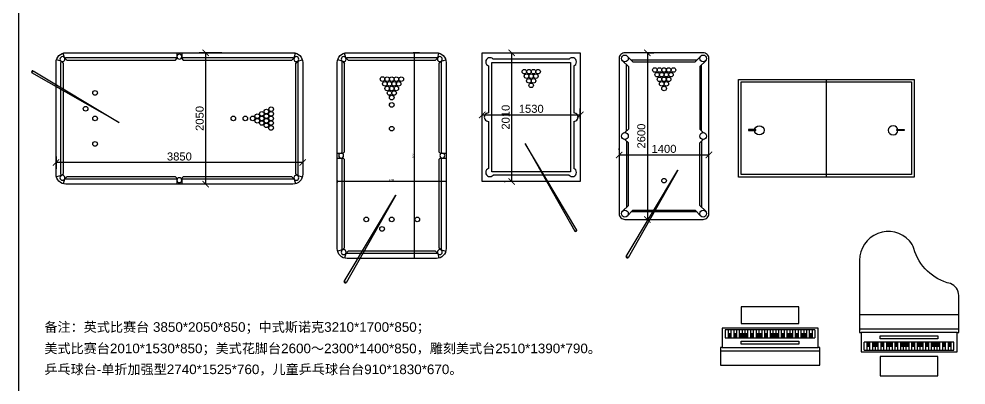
# Model space of a CAD drawing. Header units: millimetres. Extents: x 14385 to 129787, y 107826 to 186798.
# Drawn here: x 18573 to 33358, y 140097 to 145810 of the extents above; entities that cross this region are included whole.
import ezdxf

# ---------------------------------------------------------------- set-up
doc = ezdxf.new("R2010")
doc.units = ezdxf.units.MM
doc.header["$LTSCALE"] = 1000
doc.header["$PDMODE"] = 35
for name, color, linetype in [('AR-DIM-1', 12, 'Continuous'), ('FF-FURN', 51, 'Continuous'), ('TEXT', 50, 'Continuous')]:
    doc.layers.add(name, color=color, linetype=linetype)
doc.styles.add('ar', font='arial.ttf')
doc.dimstyles.new('1-10', dxfattribs={"dimscale": 10, "dimtxt": 2.5, "dimasz": 0.08, "dimexe": 2, "dimexo": 2.5, "dimgap": 0.6, "dimtad": 1, "dimdec": 0, "dimrnd": 0.005, "dimzin": 0, "dimdsep": 46, "dimtxsty": 'ar', "dimblk": 'HBA_Dimension_Tick', "dimcen": 0.125, "dimclrd": 44, "dimclre": 44, "dimclrt": 50, "dimadec": 0, "dimazin": 0, "dimtfac": 1, "dimtdec": 0, "dimtix": 1, "dimtmove": 1, "dimatfit": 3, "dimldrblk": 'HBA_Leader_Dot', "dimfxl": 0, "dimtvp": 1, "dimtolj": 1, "dimtzin": 0, "dimarcsym": 0})
doc.dimstyles.new('1-50', dxfattribs={"dimscale": 50, "dimtxt": 2.5, "dimasz": 2, "dimexe": 2, "dimexo": 2.5, "dimgap": 0.6, "dimtad": 1, "dimdec": 0, "dimrnd": 0.005, "dimzin": 0, "dimdsep": 46, "dimtxsty": 'ar', "dimblk": 'ARCHTICK', "dimcen": 0.125, "dimclrd": 44, "dimclre": 44, "dimclrt": 50, "dimadec": 0, "dimazin": 0, "dimtfac": 1, "dimtdec": 0, "dimtix": 1, "dimtmove": 1, "dimatfit": 3, "dimldrblk": 'DOT', "dimfxl": 0, "dimtvp": 1, "dimtolj": 1, "dimtzin": 0, "dimarcsym": 0})

# ---------------------------------------------------------------- blocks, each defined once
blk = doc.blocks.new('A$C382B1C0A')
at = {"color": 0, "linetype": 'Continuous'}
blk.add_line((1370, 1525), (1370, 0), dxfattribs=at)
blk.add_lwpolyline([(3, 1525), (2743, 1525), (2743, 0), (3, 0)], close=True, dxfattribs=at)
at = {"color": 8}
blk.add_lwpolyline([(43, 1485), (2703, 1485), (2703, 40), (43, 40)], close=True, dxfattribs=at)
at = {"color": 8, "linetype": 'Continuous'}
for points in [[(272, 784), (158, 784), (158, 799), (272, 799)], [(2474, 784), (2588, 784), (2588, 799), (2474, 799)]]:
    blk.add_lwpolyline(points, close=True, dxfattribs=at)
at = {"color": 8, "linetype": 'Continuous', "extrusion": (0, 0, -1)}
blk.add_ellipse((329, 794), major_axis=(-75.7, 0), ratio=0.937276, dxfattribs=at)
at = {"color": 8, "linetype": 'Continuous'}
blk.add_ellipse((2417, 794), major_axis=(75.7, 0), ratio=0.937276, dxfattribs=at)
blk = doc.blocks.new('A$C59FA2CD8')
at = {"color": 8}
for p, q in [((-421, 892), (-495, 912)), ((-421, 892), (-386, 857)), ((-367, 946), (-387, 1020)), ((-367, 946), (-332, 911)), ((-332, 911), (1364, 911)), ((1364, 911), (1387, 933)), ((1387, 1025), (1387, 933)), ((1463, 1025), (1463, 933)), ((1463, 933), (1486, 911)), ((1486, 911), (3182, 911)), ((3217, 946), (3182, 911)), ((3217, 946), (3237, 1020)), ((3271, 892), (3236, 857)), ((3271, 892), (3345, 912)), ((-386, -857), (-386, 857)), ((3236, 857), (3236, -857)), ((-421, -892), (-386, -857)), ((3271, -892), (3236, -857)), ((-421, -892), (-495, -912)), ((-367, -946), (-387, -1020)), ((-367, -946), (-332, -911)), ((1364, -911), (-332, -911)), ((1387, -933), (1364, -911)), ((1387, -933), (1387, -1025)), ((1463, -933), (1486, -911)), ((1463, -933), (1463, -1025)), ((3182, -911), (1486, -911)), ((3217, -946), (3182, -911)), ((3217, -946), (3237, -1020)), ((3271, -892), (3345, -912))]:
    blk.add_line(p, q, dxfattribs=at)
at = {"color": 0, "linetype": 'Continuous'}
for p, q in [((-347, 1025), (3197, 1025)), ((-347, 949), (1387, 949)), ((1463, 949), (3197, 949)), ((-500, -872), (-500, 872)), ((-424, -872), (-424, 872)), ((3274, 872), (3274, -893)), ((3350, 872), (3350, -872)), ((1387, -949), (-347, -949)), ((3197, -1025), (-347, -1025)), ((3197, -949), (1463, -949))]:
    blk.add_line(p, q, dxfattribs=at)
at = {"color": 0, "linetype": 'Continuous', "extrusion": (0, 0, -1)}
for centre, major_axis, start_param, end_param in [((-347, 872), (-108, 108), 5.497787, 7.068583), ((-401, 926), (27, 27), -0.785398, 5.497787), ((-347, 872), (54, 54), 3.926991, 4.207028), ((-347, 872), (54, 54), 3.926991, 4.207028), ((-347, 872), (-54, 54), 0.505361, 0.785398), ((-347, 872), (54, 54), -1.065436, -0.785398), ((1425, 964), (27, 27), -0.785398, 5.497787), ((3197, 872), (108, 108), -0.785398, 0.785398), ((3197, 872), (-54, 54), 0.785398, 1.065436), ((3251, 926), (27, 27), -0.785398, 5.497787), ((3197, 872), (-54, 54), 2.076157, 2.356194), ((-347, -872), (108, 108), 2.356194, 3.926991), ((-347, -872), (54, 54), 3.646953, 3.926991), ((-347, -872), (54, 54), 3.646953, 3.926991), ((3197, -872), (-108, 108), 2.356194, 3.926991), ((3197, -872), (54, 54), 0.785398, 1.065436), ((-401, -926), (27, 27), -0.785398, 5.497787), ((-347, -872), (-54, 54), 3.926991, 4.207028), ((-347, -872), (-54, 54), 3.926991, 4.207028), ((1425, -964), (27, 27), -0.785398, 5.497787), ((3197, -872), (54, 54), 2.076157, 2.356194), ((3251, -926), (27, 27), -0.785398, 5.497787)]:
    blk.add_ellipse(centre, major_axis=major_axis, ratio=1, start_param=start_param, end_param=end_param, dxfattribs=at)
at = {"layer": 'FF-FURN', "color": 9, "linetype": 'ByBlock'}
for p, q in [((-879, 712), (-860, 743)), ((-860, 743), (487, -65)), ((487, -65), (-879, 712))]:
    blk.add_line(p, q, dxfattribs=at)
for centre in [(109, 398), (-39, 151), (2857, 144), (109, 0), (2267, 0), (2454, 0), (2569, 0), (2640, 36), (2711, 71), (2711, 0), (2783, 107), (2783, 36), (2856, 71), (2856, 0), (2640, -36), (2711, -71), (2783, -36), (2783, -107), (2856, -71), (2856, -148), (109, -398)]:
    blk.add_circle(centre, 35.7, dxfattribs=at)
blk.add_arc((-861, 723), 20.5, 88.446, 209.6259, dxfattribs=at)
blk = doc.blocks.new('B151')
at = {"color": 8, "linetype": 'ByBlock'}
for p, q in [((248, -360), (-1152, -360)), ((-1152, -360), (-1152, -485)), ((-1108, -360), (-1108, -485)), ((-1064, -360), (-1064, -485)), ((-1020, -360), (-1020, -485)), ((-977, -360), (-977, -485)), ((-933, -360), (-933, -485)), ((-889, -360), (-889, -485)), ((-845, -360), (-845, -485)), ((-802, -360), (-802, -485)), ((-758, -360), (-758, -485)), ((-714, -360), (-714, -485)), ((-670, -360), (-670, -485)), ((-627, -360), (-627, -485)), ((-583, -360), (-583, -485)), ((-539, -360), (-539, -485)), ((-495, -360), (-495, -485)), ((-452, -360), (-452, -485)), ((-408, -360), (-408, -485)), ((-364, -360), (-364, -485)), ((-320, -360), (-320, -485)), ((-277, -360), (-277, -485)), ((-233, -360), (-233, -485)), ((-189, -360), (-189, -485)), ((-145, -360), (-145, -485)), ((-102, -360), (-102, -485)), ((-58, -360), (-58, -485)), ((-14, -360), (-14, -485)), ((30, -360), (30, -485)), ((73, -360), (73, -485)), ((117, -360), (117, -485)), ((161, -360), (161, -485)), ((205, -360), (205, -485)), ((248, -360), (248, -485)), ((-1152, -485), (248, -485)), ((-902, -535), (-2, -535)), ((-902, -585), (-902, -535)), ((-2, -585), (-902, -585)), ((-2, -535), (-2, -585))]:
    blk.add_line(p, q, dxfattribs=at)
at = {"linetype": 'ByBlock'}
for p, q in [((-1227, -685), (323, -685)), ((-1202, -635), (298, -635))]:
    blk.add_line(p, q, dxfattribs=at)
at = {"color": 0, "linetype": 'ByBlock'}
blk.add_lwpolyline([(-2, 2), (-902, 2), (-902, -260), (-2, -260)], close=True, dxfattribs=at)
blk.add_lwpolyline([(323, -635), (298, -635), (298, -335), (-1202, -335), (-1202, -635), (-1227, -635), (-1227, -910), (323, -910), (323, -635)], dxfattribs=at)
at = {"color": 252, "linetype": 'ByBlock', "const_width": 37.5}
for points in [[(-1089, -485), (-1089, -410)], [(-1002, -485), (-1002, -410)], [(-914, -485), (-914, -410)], [(-870, -485), (-870, -410)], [(-820, -485), (-820, -410)], [(-739, -485), (-739, -410)], [(-652, -485), (-652, -410)], [(-602, -485), (-602, -410)], [(-514, -485), (-514, -410)], [(-433, -485), (-433, -410)], [(-389, -485), (-389, -410)], [(-345, -485), (-345, -410)], [(-252, -485), (-252, -410)], [(-170, -485), (-170, -410)], [(-120, -485), (-120, -410)], [(-33, -485), (-33, -410)], [(48, -485), (48, -410)], [(98, -485), (98, -410)], [(180, -485), (180, -410)]]:
    blk.add_lwpolyline(points, dxfattribs=at)
blk = doc.blocks.new('A$C65B663EA')
at = {"color": 0, "linetype": 'ByBlock'}
for p, q in [((1300, 1550), (1300, 0)), ((1525, 1550), (1525, 0)), ((1575, 1525), (1575, 25))]:
    blk.add_line(p, q, dxfattribs=at)
at = {"color": 8, "linetype": 'ByBlock'}
for p, q in [((1850, 1475), (1725, 1475)), ((1725, 1475), (1725, 75)), ((1850, 1431), (1725, 1431)), ((1850, 1388), (1725, 1388)), ((1850, 1344), (1725, 1344)), ((1850, 75), (1850, 1475)), ((1625, 325), (1625, 1225)), ((1625, 1225), (1675, 1225)), ((1675, 1225), (1675, 325)), ((1850, 1300), (1725, 1300)), ((1850, 1256), (1725, 1256)), ((1850, 1213), (1725, 1213)), ((1850, 1169), (1725, 1169)), ((1850, 1125), (1725, 1125)), ((1850, 1081), (1725, 1081)), ((1850, 1038), (1725, 1038)), ((1850, 994), (1725, 994)), ((1850, 950), (1725, 950)), ((1850, 906), (1725, 906)), ((1850, 863), (1725, 863)), ((1850, 819), (1725, 819)), ((1850, 775), (1725, 775)), ((1850, 731), (1725, 731)), ((1850, 688), (1725, 688)), ((1850, 644), (1725, 644)), ((1850, 600), (1725, 600)), ((1850, 556), (1725, 556)), ((1850, 513), (1725, 513)), ((1850, 469), (1725, 469)), ((1675, 325), (1625, 325)), ((1850, 425), (1725, 425)), ((1850, 381), (1725, 381)), ((1850, 338), (1725, 338)), ((1850, 294), (1725, 294)), ((1850, 250), (1725, 250)), ((1850, 206), (1725, 206)), ((1850, 163), (1725, 163)), ((1850, 119), (1725, 119)), ((1850, 75), (1725, 75))]:
    blk.add_line(p, q, dxfattribs=at)
at = {"color": 0, "linetype": 'ByBlock'}
blk.add_lwpolyline([(1575, 1550), (1000, 1550, 0.314197), (812, 1419, -0.271105), (266, 849, 0.11678), (145, 781, 0.683735), (450, 0), (1575, 0), (1575, 25), (1875, 25), (1875, 1525), (1575, 1525), (1575, 1550)], format="xyb", dxfattribs=at)
at = {"color": 252, "linetype": 'ByBlock', "const_width": 37.5}
for points in [[(1725, 1413), (1800, 1413)], [(1725, 1325), (1800, 1325)], [(1725, 1238), (1800, 1238)], [(1725, 1194), (1800, 1194)], [(1725, 1144), (1800, 1144)], [(1725, 1063), (1800, 1063)], [(1725, 975), (1800, 975)], [(1725, 925), (1800, 925)], [(1725, 838), (1800, 838)], [(1725, 756), (1800, 756)], [(1725, 713), (1800, 713)], [(1725, 669), (1800, 669)], [(1725, 575), (1800, 575)], [(1725, 494), (1800, 494)], [(1725, 444), (1800, 444)], [(1725, 356), (1800, 356)], [(1725, 275), (1800, 275)], [(1725, 225), (1800, 225)], [(1725, 144), (1800, 144)]]:
    blk.add_lwpolyline(points, dxfattribs=at)
at = {"color": 0, "linetype": 'ByBlock'}
blk.add_lwpolyline([(2252, 325), (2252, 1225), (1950, 1225), (1950, 325)], close=True, dxfattribs=at)
blk = doc.blocks.new('做成ACAD TuKuai0400')
at = {"layer": 'FF-FURN', "color": 9, "linetype": 'ByBlock'}
for p, q in [((838, 916), (2205, 138)), ((2187, 107), (838, 916)), ((2205, 138), (2187, 107))]:
    blk.add_line(p, q, dxfattribs=at)
at = {"layer": 'FF-FURN', "color": 51, "linetype": 'Continuous'}
blk.add_lwpolyline([(-909, 0), (1515, 0, 0.414214), (1605, 89), (1605, 1312, 0.414214), (1515, 1401), (-909, 1401, 0.414214), (-998, 1312), (-998, 89, 0.414214), (-909, 0, -0.999995)], format="xyb", dxfattribs=at)
for points in [[(-872, 1352), (-783, 1258), (196, 1258), (250, 1312)], [(1479, 1352), (1390, 1258), (411, 1258), (357, 1312)], [(-946, 127), (-855, 215), (-855, 1187), (-946, 1274)], [(-882, 1212), (-882, 189)], [(223, 1285), (-809, 1285)], [(384, 1285), (1416, 1285)], [(1553, 127), (1462, 215), (1462, 1187), (1553, 1274)], [(1489, 1212), (1489, 189)], [(-872, 50), (-783, 143), (196, 143), (250, 89)], [(223, 116), (-809, 116)], [(1479, 50), (1390, 143), (411, 143), (357, 89)], [(384, 116), (1416, 116)]]:
    blk.add_lwpolyline(points, dxfattribs=at)
at = {"layer": 'FF-FURN', "color": 57, "linetype": 'ByBlock'}
for centre in [(-909, 1312), (303, 1312), (1515, 1312), (-909, 89), (303, 89), (1515, 89)]:
    blk.add_circle(centre, 53.6, dxfattribs=at)
at = {"layer": 'FF-FURN', "color": 9, "linetype": 'ByBlock'}
for centre in [(-728, 849), (-728, 772), (-655, 808), (-655, 736), (-583, 772), (-512, 736), (-728, 701), (-728, 629), (-655, 665), (-655, 593), (-583, 701), (-583, 629), (-512, 665), (-440, 701), (1000, 701), (-729, 556)]:
    blk.add_circle(centre, 35.8, dxfattribs=at)
blk.add_arc((2187, 128), 20.5, 268.446, 29.6259, dxfattribs=at)
blk = doc.blocks.new('做成ACAD TuKuai0084')
at = {"layer": 'FF-FURN', "color": 9, "linetype": 'ByBlock'}
for p, q in [((1762, -83), (413, -892)), ((413, -892), (1780, -113)), ((1780, -113), (1762, -83))]:
    blk.add_line(p, q, dxfattribs=at)
at = {"layer": 'FF-FURN', "color": 51, "linetype": 'Continuous'}
blk.add_lwpolyline([(-1005, -32), (1005, -32), (1005, -1562), (-1005, -1562)], close=True, dxfattribs=at)
for points in [[(-800, -132), (-66, -132)], [(66, -132), (800, -132)], [(-905, -205), (-905, -1388)], [(905, -205), (905, -1388)], [(-800, -1461), (-66, -1461)], [(66, -1461), (800, -1461)]]:
    blk.add_lwpolyline(points, dxfattribs=at)
at = {"layer": 'FF-FURN', "color": 9, "linetype": 'Continuous'}
blk.add_lwpolyline([(-855, -182), (855, -182), (855, -1412), (-855, -1412)], close=True, dxfattribs=at)
at = {"layer": 'FF-FURN', "color": 9, "linetype": 'ByBlock'}
for centre in [(-710, -689), (-710, -761), (-639, -725), (-567, -761), (-710, -832), (-710, -904), (-639, -797), (-639, -868), (-567, -832), (-496, -797)]:
    blk.add_circle(centre, 35.8, dxfattribs=at)
at = {"layer": 'FF-FURN', "color": 51, "linetype": 'Continuous'}
for centre, start, end in [((-862, -155), 20.1649, 229.4151), ((0, -130), 358.7367, 181.2473), ((862, -155), 310.5849, 159.8351), ((-862, -1439), 130.5849, 339.8351), ((0, -1463), 178.7527, 1.2633), ((862, -1439), 200.1649, 49.4151)]:
    blk.add_arc(centre, 66.2, start, end, dxfattribs=at)
at = {"layer": 'FF-FURN', "color": 9, "linetype": 'ByBlock'}
blk.add_arc((1762, -103), 20.5, 330.3741, 91.554, dxfattribs=at)
blk = doc.blocks.new('_ArchTick')
at = {"color": 0, "linetype": 'ByBlock', "const_width": 0.15}
blk.add_lwpolyline([(-0.5, -0.5), (0.5, 0.5)], dxfattribs=at)
blk = doc.blocks.new('*D562')
at = {"layer": 'AR-DIM-1', "color": 44, "lineweight": -2}
for p, q in [((21743, 145282), (21389, 145282)), ((21489, 143232), (21489, 145282)), ((21743, 143232), (21389, 143232))]:
    blk.add_line(p, q, dxfattribs=at)
at = {"layer": 'DEFPOINTS', "color": 0}
for p in [(21489, 145282), (21868, 145282), (21868, 143232)]:
    blk.add_point(p, dxfattribs=at)
at = {"layer": 'AR-DIM-1', "color": 44, "lineweight": -2, "xscale": 100, "yscale": 100, "zscale": 100}
for p, rotation in [((21489, 145282), 90), ((21489, 143232), 270)]:
    blk.add_blockref('_ArchTick', p, dxfattribs=dict(at, rotation=rotation))
at = {"layer": 'AR-DIM-1', "color": 50, "insert": (21395, 144257), "char_height": 125, "attachment_point": 5, "rotation": 90, "style": 'ar'}
blk.add_mtext('\\A1;2050', dxfattribs=at)
blk = doc.blocks.new('_Dot')
at = {"color": 0, "linetype": 'ByBlock', "lineweight": -2}
blk.add_line((-0.5, 0), (-1, 0), dxfattribs=at)
at = {"color": 0, "linetype": 'ByBlock', "const_width": 0.5}
blk.add_lwpolyline([(-0.25, 0, 1), (0.25, 0, 1)], format="xyb", close=True, dxfattribs=at)
blk = doc.blocks.new('*D563')
at = {"layer": 'AR-DIM-1', "color": 44, "lineweight": -2}
for p, q in [((19153, 143664), (19153, 143469)), ((23003, 143569), (19153, 143569)), ((23003, 143664), (23003, 143469))]:
    blk.add_line(p, q, dxfattribs=at)
at = {"layer": 'DEFPOINTS', "color": 0}
for p in [(19153, 143789), (23003, 143789), (19153, 143569)]:
    blk.add_point(p, dxfattribs=at)
at = {"layer": 'AR-DIM-1', "color": 44, "lineweight": -2, "xscale": 100, "yscale": 100, "zscale": 100, "rotation": 180}
blk.add_blockref('_ArchTick', (19153, 143569), dxfattribs=at)
at = {"layer": 'AR-DIM-1', "color": 44, "lineweight": -2, "xscale": 100, "yscale": 100, "zscale": 100}
blk.add_blockref('_ArchTick', (23003, 143569), dxfattribs=at)
at = {"layer": 'AR-DIM-1', "color": 50, "insert": (21078, 143663), "char_height": 125, "attachment_point": 5, "style": 'ar'}
blk.add_mtext('\\A1;3850', dxfattribs=at)
blk = doc.blocks.new('*D564')
at = {"layer": 'AR-DIM-1', "color": 44, "lineweight": -2}
for p, q in [((25805, 144254), (25805, 144413)), ((25805, 144313), (27335, 144313)), ((27335, 144254), (27335, 144413))]:
    blk.add_line(p, q, dxfattribs=at)
at = {"layer": 'DEFPOINTS', "color": 0}
for p in [(27335, 144313), (25805, 144129), (27335, 144129)]:
    blk.add_point(p, dxfattribs=at)
at = {"layer": 'AR-DIM-1', "color": 44, "lineweight": -2, "xscale": 100, "yscale": 100, "zscale": 100, "rotation": 180}
blk.add_blockref('_ArchTick', (25805, 144313), dxfattribs=at)
at = {"layer": 'AR-DIM-1', "color": 44, "lineweight": -2, "xscale": 100, "yscale": 100, "zscale": 100}
blk.add_blockref('_ArchTick', (27335, 144313), dxfattribs=at)
at = {"layer": 'AR-DIM-1', "color": 50, "insert": (26570, 144407), "char_height": 125, "attachment_point": 5, "style": 'ar'}
blk.add_mtext('\\A1;1530', dxfattribs=at)
blk = doc.blocks.new('*D565')
at = {"layer": 'AR-DIM-1', "color": 44, "lineweight": -2}
for p, q in [((26148, 145282), (26165, 145282)), ((26265, 143272), (26265, 145282)), ((26148, 143272), (26165, 143272))]:
    blk.add_line(p, q, dxfattribs=at)
at = {"layer": 'DEFPOINTS', "color": 0}
for p in [(26265, 145282), (26273, 145282), (26273, 143272)]:
    blk.add_point(p, dxfattribs=at)
at = {"layer": 'AR-DIM-1', "color": 44, "lineweight": -2, "xscale": 100, "yscale": 100, "zscale": 100}
for p, rotation in [((26265, 145282), 90), ((26265, 143272), 270)]:
    blk.add_blockref('_ArchTick', p, dxfattribs=dict(at, rotation=rotation))
at = {"layer": 'AR-DIM-1', "color": 50, "insert": (26172, 144277), "char_height": 125, "attachment_point": 5, "rotation": 90, "style": 'ar'}
blk.add_mtext('\\A1;2010', dxfattribs=at)
blk = doc.blocks.new('*D566')
at = {"layer": 'AR-DIM-1', "color": 44, "lineweight": -2}
for p, q in [((27943, 143766), (27943, 143788)), ((29343, 143766), (29343, 143788)), ((27943, 143688), (29343, 143688))]:
    blk.add_line(p, q, dxfattribs=at)
at = {"layer": 'DEFPOINTS', "color": 0}
for p in [(27943, 143641), (29343, 143688), (29343, 143641)]:
    blk.add_point(p, dxfattribs=at)
at = {"layer": 'AR-DIM-1', "color": 44, "lineweight": -2, "xscale": 100, "yscale": 100, "zscale": 100, "rotation": 180}
blk.add_blockref('_ArchTick', (27943, 143688), dxfattribs=at)
at = {"layer": 'AR-DIM-1', "color": 44, "lineweight": -2, "xscale": 100, "yscale": 100, "zscale": 100}
blk.add_blockref('_ArchTick', (29343, 143688), dxfattribs=at)
at = {"layer": 'AR-DIM-1', "color": 50, "insert": (28643, 143782), "char_height": 125, "attachment_point": 5, "style": 'ar'}
blk.add_mtext('\\A1;1400', dxfattribs=at)
blk = doc.blocks.new('*D567')
at = {"layer": 'AR-DIM-1', "color": 44, "lineweight": -2}
for p, q in [((28383, 145282), (28383, 142682)), ((28406, 145282), (28483, 145282)), ((28406, 142682), (28483, 142682))]:
    blk.add_line(p, q, dxfattribs=at)
at = {"layer": 'DEFPOINTS', "color": 0}
for p in [(28281, 145282), (28281, 142682), (28383, 142682)]:
    blk.add_point(p, dxfattribs=at)
at = {"layer": 'AR-DIM-1', "color": 44, "lineweight": -2, "xscale": 100, "yscale": 100, "zscale": 100}
for p, rotation in [((28383, 145282), 90), ((28383, 142682), 270)]:
    blk.add_blockref('_ArchTick', p, dxfattribs=dict(at, rotation=rotation))
at = {"layer": 'AR-DIM-1', "color": 50, "insert": (28289, 143982), "char_height": 125, "attachment_point": 5, "rotation": 90, "style": 'ar'}
blk.add_mtext('\\A1;2600', dxfattribs=at)
blk = doc.blocks.new('A$C6BC1056E')
at = {"color": 8}
for p, q in [((-3077, 771), (-3097, 845)), ((-3077, 771), (-3042, 736)), ((-1666, 736), (-1643, 758)), ((-1643, 850), (-1643, 758)), ((-1567, 850), (-1567, 758)), ((-1567, 758), (-1544, 736)), ((-133, 771), (-168, 736)), ((-133, 771), (-113, 845)), ((-3131, 717), (-3205, 737)), ((-3131, 717), (-3096, 682)), ((-3096, -682), (-3096, 682)), ((-3042, 736), (-1666, 736)), ((-1544, 736), (-168, 736)), ((-79, 717), (-114, 682)), ((-114, 682), (-114, -682)), ((-79, 717), (-5, 737)), ((-3131, -717), (-3205, -737)), ((-3131, -717), (-3096, -682)), ((-3077, -771), (-3042, -736)), ((-1666, -736), (-3042, -736)), ((-1643, -758), (-1666, -736)), ((-1567, -758), (-1544, -736)), ((-168, -736), (-1544, -736)), ((-133, -771), (-168, -736)), ((-79, -717), (-114, -682)), ((-79, -717), (-5, -737)), ((-3077, -771), (-3097, -845)), ((-1643, -758), (-1643, -850)), ((-1567, -758), (-1567, -850)), ((-133, -771), (-113, -845))]:
    blk.add_line(p, q, dxfattribs=at)
at = {"color": 0, "linetype": 'Continuous'}
for p, q in [((-3057, 850), (-153, 850)), ((-3057, 774), (-1643, 774)), ((-1567, 774), (-153, 774)), ((-3210, -697), (-3210, 697)), ((-3134, -697), (-3134, 697)), ((-76, 697), (-76, -718)), ((0, 697), (0, -697)), ((-1643, -774), (-3057, -774)), ((-153, -850), (-3057, -850)), ((-153, -774), (-1567, -774))]:
    blk.add_line(p, q, dxfattribs=at)
at = {"color": 0, "linetype": 'Continuous', "extrusion": (0, 0, -1)}
for centre, major_axis, start_param, end_param in [((-3057, 697), (-108, 108), 5.497787, 7.068583), ((-3111, 751), (27, 27), -0.785398, 5.497787), ((-3057, 697), (-54, 54), 0.505361, 0.785398), ((-3057, 697), (54, 54), -1.065436, -0.785398), ((-1605, 789), (27, 27), -0.785398, 5.497787), ((-153, 697), (108, 108), -0.785398, 0.785398), ((-153, 697), (-54, 54), 0.785398, 1.065436), ((-99, 751), (27, 27), -0.785398, 5.497787), ((-3057, 697), (54, 54), 3.926991, 4.207028), ((-3057, 697), (54, 54), 3.926991, 4.207028), ((-153, 697), (-54, 54), 2.076157, 2.356194), ((-3057, -697), (108, 108), 2.356194, 3.926991), ((-3111, -751), (27, 27), -0.785398, 5.497787), ((-3057, -697), (54, 54), 3.646953, 3.926991), ((-3057, -697), (54, 54), 3.646953, 3.926991), ((-153, -697), (-108, 108), 2.356194, 3.926991), ((-99, -751), (27, 27), -0.785398, 5.497787), ((-153, -697), (54, 54), 0.785398, 1.065436), ((-3057, -697), (-54, 54), 3.926991, 4.207028), ((-3057, -697), (-54, 54), 3.926991, 4.207028), ((-1605, -789), (27, 27), -0.785398, 5.497787), ((-153, -697), (54, 54), 2.076157, 2.356194)]:
    blk.add_ellipse(centre, major_axis=major_axis, ratio=1, start_param=start_param, end_param=end_param, dxfattribs=at)
at = {"layer": 'FF-FURN', "color": 9, "linetype": 'ByBlock'}
for p, q in [((-3589, 712), (-3570, 743)), ((-3570, 743), (-2223, -65)), ((-2223, -65), (-3589, 712))]:
    blk.add_line(p, q, dxfattribs=at)
for centre in [(-2601, 398), (-2749, 151), (-411, 144), (-2601, 0), (-1184, 0), (-814, 0), (-700, 0), (-628, 36), (-557, 71), (-557, 0), (-485, 107), (-485, 36), (-412, 71), (-412, 0), (-628, -36), (-557, -71), (-485, -36), (-485, -107), (-412, -71), (-412, -148), (-2601, -398)]:
    blk.add_circle(centre, 35.7, dxfattribs=at)
blk.add_arc((-3571, 723), 20.5, 88.446, 209.6259, dxfattribs=at)
blk = doc.blocks.new('HBA_Dimension_Tick')
at = {"color": 0, "linetype": 'ByBlock'}
for p, q in [((-10, 0), (0, 0)), ((0, 0), (10, 0))]:
    blk.add_line(p, q, dxfattribs=at)
at = {"color": 50, "linetype": 'ByBlock'}
blk.add_solid([(-10, -7), (-7, -10), (7, 10), (10, 7)], dxfattribs=at)
blk = doc.blocks.new('*D569')
at = {"layer": 'DEFPOINTS', "color": 0}
for p in [(23543, 143312), (25243, 143312), (25243, 143280)]:
    blk.add_point(p, dxfattribs=at)
at = {"layer": 'FF-FURN', "color": 44, "lineweight": -2}
for p, q in [((23543, 143287), (23543, 143260)), ((23544, 143280), (25242, 143280)), ((25243, 143287), (25243, 143260))]:
    blk.add_line(p, q, dxfattribs=at)
at = {"layer": 'FF-FURN', "color": 44, "lineweight": -2, "xscale": 0.8, "yscale": 0.8, "zscale": 0.8, "rotation": 180}
blk.add_blockref('HBA_Dimension_Tick', (23543, 143280), dxfattribs=at)
at = {"layer": 'FF-FURN', "color": 44, "lineweight": -2, "xscale": 0.8, "yscale": 0.8, "zscale": 0.8}
blk.add_blockref('HBA_Dimension_Tick', (25243, 143280), dxfattribs=at)
at = {"layer": 'FF-FURN', "color": 50, "insert": (24393, 143299), "char_height": 25, "attachment_point": 5, "style": 'ar'}
blk.add_mtext('\\A1;1700', dxfattribs=at)
blk = doc.blocks.new('HBA_Leader_Dot')
at = {"color": 0, "linetype": 'ByBlock'}
blk.add_line((-5, 0), (-10, 0), dxfattribs=at)
at = {"color": 0, "linetype": 'ByBlock', "const_width": 5}
blk.add_lwpolyline([(-2.5, 0, 1), (2.5, 0, 1)], format="xyb", close=True, dxfattribs=at)
blk = doc.blocks.new('*D570')
at = {"layer": 'DEFPOINTS', "color": 0}
for p in [(24851, 145282), (24745, 142072), (24851, 142072)]:
    blk.add_point(p, dxfattribs=at)
at = {"layer": 'FF-FURN', "color": 44, "lineweight": -2}
for p, q in [((24826, 145282), (24725, 145282)), ((24745, 145282), (24745, 142073)), ((24826, 142072), (24725, 142072))]:
    blk.add_line(p, q, dxfattribs=at)
at = {"layer": 'FF-FURN', "color": 44, "lineweight": -2, "xscale": 0.8, "yscale": 0.8, "zscale": 0.8}
for p, rotation in [((24745, 145282), 90), ((24745, 142072), 270)]:
    blk.add_blockref('HBA_Dimension_Tick', p, dxfattribs=dict(at, rotation=rotation))
at = {"layer": 'FF-FURN', "color": 50, "insert": (24727, 143677), "char_height": 25, "attachment_point": 5, "rotation": 90, "style": 'ar'}
blk.add_mtext('\\A1;3210', dxfattribs=at)

msp = doc.modelspace()

# ---------------------------------------------------------------- linework, layer by layer
at = {"color": 1}
msp.add_lwpolyline([(129786.9, 184762.2), (129786.9, 107826.4), (18573.3, 107826.4), (18573.3, 184762.2), (80368.9, 184762.2), (80368.9, 107826.4)], dxfattribs=at)

# ---------------------------------------------------------------- block references
at = {"layer": 'FF-FURN', "linetype": 'Continuous'}
msp.add_blockref('A$C59FA2CD8', (19653, 144257.4), dxfattribs=at)
at = {"layer": 'FF-FURN', "rotation": 90}
msp.add_blockref('A$C6BC1056E', (24392.9, 145282.4), dxfattribs=at)
at = {"layer": 'FF-FURN', "linetype": 'Continuous'}
for name, p, rotation in [('做成ACAD TuKuai0084', (27366.2, 144277.4), 270), ('A$C382B1C0A', (32548.7, 144866.3), 180)]:
    msp.add_blockref(name, p, dxfattribs=dict(at, rotation=rotation))
at = {"layer": 'FF-FURN', "linetype": 'Continuous', "xscale": 0.9990009990010549, "yscale": 0.9990009990010549, "zscale": 0.9990009990010549, "rotation": 270}
msp.add_blockref('做成ACAD TuKuai0400', (27943.5, 144285.5), dxfattribs=at)
at = {"layer": 'FF-FURN', "linetype": 'Continuous', "ltscale": 1000, "rotation": 270}
msp.add_blockref('A$C65B663EA', (31694.2, 142492.3), dxfattribs=at)
at = {"layer": 'FF-FURN', "linetype": 'Continuous', "ltscale": 1000}
msp.add_blockref('B151', (30750.5, 141317.8), dxfattribs=at)

# ---------------------------------------------------------------- texts
at = {"layer": 'TEXT', "linetype": 'Continuous', "style": 'ar'}
for s, p in [('备注：英式比赛台 3850*2050*850；中式斯诺克3210*1700*850；', (18970.5, 140927.4)), ('美式比赛台2010*1530*850；美式花脚台2600～2300*1400*850，雕刻美式台2510*1390*790。', (18970.5, 140593.8)), ('乒乓球台-单折加强型2740*1525*760，儿童乒乓球台台910*1830*670。', (18970.5, 140267))]:
    msp.add_text(s, height=150, dxfattribs=at).set_placement(p)

# ---------------------------------------------------------------- dimensions: what is measured, and where the dimension line sits
at = {"layer": 'AR-DIM-1'}
for base, p1, p2, picture, middle in [((21488.8, 145282.4), (21867.8, 143232.4), (21867.8, 145282.4), '*D562', (21395, 144257.4)), ((26265.5, 145282.4), (26273.3, 143272.4), (26273.3, 145282.4), '*D565', (26171.6, 144277.4)), ((28382.7, 142682.4), (28281.4, 145282.4), (28281.4, 142682.4), '*D567', (28288.8, 143982.4))]:
    dim = msp.add_linear_dim(base=base, p1=p1, p2=p2, angle=90, dimstyle='1-50', override={"dimtxsty": 'ar', "dimfxl": 2}, dxfattribs=at)
    dim.commit()
    dim.dimension.update_dxf_attribs({"geometry": picture, "text_midpoint": middle})
for base, p1, p2, picture, middle in [((27334.7, 144312.8), (25804.7, 144129.4), (27334.7, 144129.4), '*D564', (26569.7, 144406.7)), ((29343.5, 143688.1), (27943.5, 143641.4), (29343.5, 143641.4), '*D566', (28643.5, 143781.9)), ((19153, 143568.8), (23003, 143789), (19153, 143789), '*D563', (21078, 143662.7))]:
    dim = msp.add_linear_dim(base=base, p1=p1, p2=p2, dimstyle='1-50', override={"dimtxsty": 'ar', "dimfxl": 2}, dxfattribs=at)
    dim.commit()
    dim.dimension.update_dxf_attribs({"geometry": picture, "text_midpoint": middle})
at = {"layer": 'FF-FURN'}
dim = msp.add_linear_dim(base=(24745.5, 142072.4), p1=(24851.1, 145282.4), p2=(24851.1, 142072.4), angle=90, dimstyle='1-10', override={"dimtxsty": 'ar'}, dxfattribs=at)
dim.commit()
dim.dimension.update_dxf_attribs({"geometry": '*D570', "text_midpoint": (24726.7, 143677.4)})
dim = msp.add_linear_dim(base=(25242.9, 143280.3), p1=(23542.9, 143312.4), p2=(25242.9, 143312.4), dimstyle='1-10', override={"dimtxsty": 'ar'}, dxfattribs=at)
dim.commit()
dim.dimension.update_dxf_attribs({"geometry": '*D569', "text_midpoint": (24392.9, 143299.1)})

doc.saveas('drawing.dxf')
